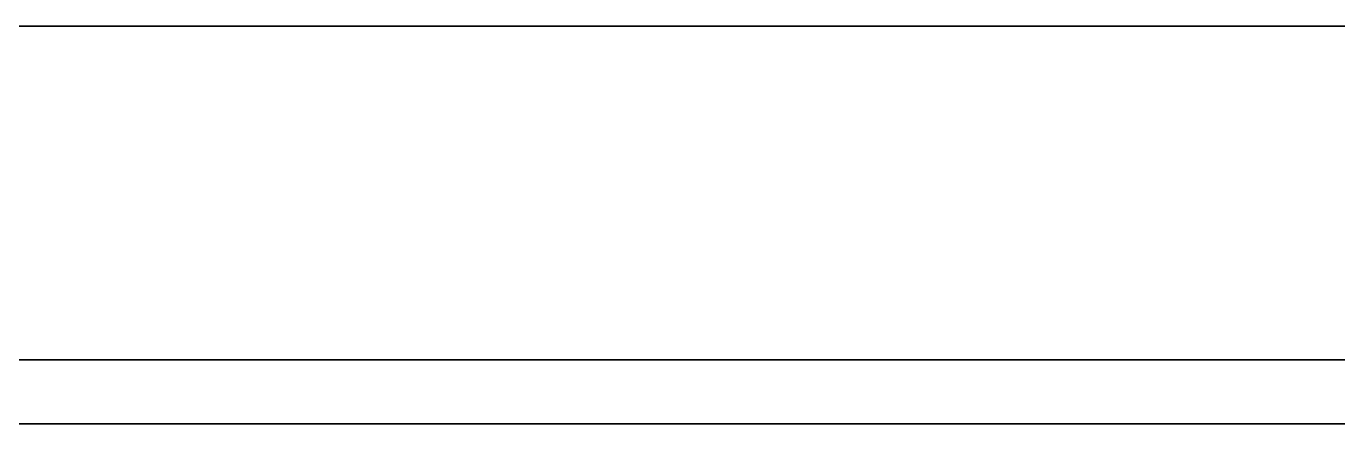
# Model space of a CAD drawing. Header units: millimetres. Extents: x -31 to 149, y -20 to 140.
# Drawn here: x 74.67 to 91.57, y 51.68 to 56.8 of the extents above; entities that cross this region are included whole.
import ezdxf

# ---------------------------------------------------------------- set-up
doc = ezdxf.new("R2010")
doc.units = ezdxf.units.MM
doc.linetypes.add('DASHED', pattern=[1.524, 1.27, -0.254])
doc.layers.add('HIDDEN', color=8, linetype='DASHED')
doc.layers.add('VISIBLE', color=7, linetype='CONTINUOUS')

msp = doc.modelspace()

# ---------------------------------------------------------------- linework, layer by layer
at = {"layer": 'HIDDEN'}
for points in [[(92.12698, 56.8), (91.42857, 56.8), (90.73016, 56.8), (90.03175, 56.8), (89.33333, 56.8), (88.63492, 56.8), (87.93651, 56.8), (87.2381, 56.8), (86.53968, 56.8), (85.84127, 56.8), (85.14286, 56.8), (84.44444, 56.8), (83.74603, 56.8), (83.04762, 56.8), (82.34921, 56.8), (81.65079, 56.8), (80.95238, 56.8), (80.25397, 56.8), (79.55556, 56.8), (78.85714, 56.8), (78.15873, 56.8), (77.46032, 56.8), (76.7619, 56.8), (76.06349, 56.8), (75.36508, 56.8), (74.66667, 56.8), (73.96825, 56.8)], [(92.28571, 56.8), (91.52381, 56.8), (90.7619, 56.8), (90, 56.8), (89.2381, 56.8), (88.47619, 56.8), (87.71429, 56.8), (86.95238, 56.8), (86.19048, 56.8), (85.42857, 56.8), (84.66667, 56.8), (83.90476, 56.8), (83.14286, 56.8), (82.38095, 56.8), (81.61905, 56.8), (80.85714, 56.8), (80.09524, 56.8), (79.33333, 56.8), (78.57143, 56.8), (77.80952, 56.8), (77.04762, 56.8), (76.28571, 56.8), (75.52381, 56.8), (74.7619, 56.8), (74, 56.8)], [(74.31746, 56.8), (74.66667, 56.8), (75.01587, 56.8), (75.36508, 56.8), (75.71429, 56.8), (76.06349, 56.8), (76.4127, 56.8), (76.7619, 56.8), (77.11111, 56.8), (77.46032, 56.8), (77.80952, 56.8), (78.15873, 56.8), (78.50794, 56.8), (78.85714, 56.8), (79.20635, 56.8), (79.55556, 56.8), (79.90476, 56.8), (80.25397, 56.8), (80.60317, 56.8), (80.95238, 56.8), (81.30159, 56.8), (81.65079, 56.8), (82, 56.8)], [(82, 56.8), (82.34921, 56.8), (82.69841, 56.8), (83.04762, 56.8), (83.39683, 56.8), (83.74603, 56.8), (84.09524, 56.8), (84.44444, 56.8), (84.79365, 56.8), (85.14286, 56.8), (85.49206, 56.8), (85.84127, 56.8), (86.19048, 56.8), (86.53968, 56.8), (86.88889, 56.8), (87.2381, 56.8), (87.5873, 56.8), (87.93651, 56.8), (88.28571, 56.8), (88.63492, 56.8), (88.98413, 56.8), (89.33333, 56.8), (89.68254, 56.8), (90.03175, 56.8), (90.38095, 56.8), (90.73016, 56.8), (91.07937, 56.8), (91.42857, 56.8), (91.77778, 56.8)], [(92.12698, 52.5), (91.42857, 52.5), (90.73016, 52.5), (90.03175, 52.5), (89.33333, 52.5), (88.63492, 52.5), (87.93651, 52.5), (87.2381, 52.5), (86.53968, 52.5), (85.84127, 52.5), (85.14286, 52.5), (84.44444, 52.5), (83.74603, 52.5), (83.04762, 52.5), (82.34921, 52.5), (81.65079, 52.5), (80.95238, 52.5), (80.25397, 52.5), (79.55556, 52.5), (78.85714, 52.5), (78.15873, 52.5), (77.46032, 52.5), (76.7619, 52.5), (76.06349, 52.5), (75.36508, 52.5), (74.66667, 52.5), (73.96825, 52.5)], [(74.31746, 52.5), (74.66667, 52.5), (75.01587, 52.5), (75.36508, 52.5), (75.71429, 52.5), (76.06349, 52.5), (76.4127, 52.5), (76.7619, 52.5), (77.11111, 52.5), (77.46032, 52.5), (77.80952, 52.5), (78.15873, 52.5), (78.50794, 52.5), (78.85714, 52.5), (79.20635, 52.5), (79.55556, 52.5), (79.90476, 52.5), (80.25397, 52.5), (80.60317, 52.5), (80.95238, 52.5), (81.30159, 52.5), (81.65079, 52.5), (82, 52.5)], [(91.84278, 52.5), (91.36264, 52.5), (90.8825, 52.5), (90.40237, 52.5), (89.92223, 52.5), (89.4421, 52.5), (88.96196, 52.5), (88.48183, 52.5), (88.00169, 52.5), (87.52156, 52.5), (87.04142, 52.5), (86.56129, 52.5), (86.08115, 52.5), (85.60102, 52.5), (85.12088, 52.5), (84.64074, 52.5), (84.16061, 52.5), (83.68047, 52.5), (83.20034, 52.5), (82.7202, 52.5), (82.24007, 52.5), (81.75993, 52.5), (81.2798, 52.5), (80.79966, 52.5), (80.31953, 52.5), (79.83939, 52.5), (79.35926, 52.5), (78.87912, 52.5), (78.39898, 52.5), (77.91885, 52.5), (77.43871, 52.5), (76.95858, 52.5), (76.47844, 52.5), (75.99831, 52.5), (75.51817, 52.5), (75.03804, 52.5), (74.5579, 52.5)], [(74.5579, 52.5), (74.79797, 52.5), (75.03804, 52.5), (75.2781, 52.5), (75.51817, 52.5), (75.75824, 52.5), (75.99831, 52.5), (76.23838, 52.5), (76.47844, 52.5), (76.71851, 52.5), (76.95858, 52.5), (77.19865, 52.5), (77.43871, 52.5), (77.67878, 52.5), (77.91885, 52.5), (78.15892, 52.5), (78.39898, 52.5), (78.63905, 52.5), (78.87912, 52.5), (79.11919, 52.5), (79.35926, 52.5), (79.59932, 52.5), (79.83939, 52.5), (80.07946, 52.5), (80.31953, 52.5), (80.55959, 52.5), (80.79966, 52.5), (81.03973, 52.5), (81.2798, 52.5), (81.51986, 52.5), (81.75993, 52.5), (82, 52.5)], [(82, 52.5), (82.34921, 52.5), (82.69841, 52.5), (83.04762, 52.5), (83.39683, 52.5), (83.74603, 52.5), (84.09524, 52.5), (84.44444, 52.5), (84.79365, 52.5), (85.14286, 52.5), (85.49206, 52.5), (85.84127, 52.5), (86.19048, 52.5), (86.53968, 52.5), (86.88889, 52.5), (87.2381, 52.5), (87.5873, 52.5), (87.93651, 52.5), (88.28571, 52.5), (88.63492, 52.5), (88.98413, 52.5), (89.33333, 52.5), (89.68254, 52.5), (90.03175, 52.5), (90.38095, 52.5), (90.73016, 52.5), (91.07937, 52.5), (91.42857, 52.5), (91.77778, 52.5)], [(82, 52.5), (82.24007, 52.5), (82.48014, 52.5), (82.7202, 52.5), (82.96027, 52.5), (83.20034, 52.5), (83.44041, 52.5), (83.68047, 52.5), (83.92054, 52.5), (84.16061, 52.5), (84.40068, 52.5), (84.64074, 52.5), (84.88081, 52.5), (85.12088, 52.5), (85.36095, 52.5), (85.60102, 52.5), (85.84108, 52.5), (86.08115, 52.5), (86.32122, 52.5), (86.56129, 52.5), (86.80135, 52.5), (87.04142, 52.5), (87.28149, 52.5), (87.52156, 52.5), (87.76162, 52.5), (88.00169, 52.5), (88.24176, 52.5), (88.48183, 52.5), (88.7219, 52.5), (88.96196, 52.5), (89.20203, 52.5), (89.4421, 52.5), (89.68217, 52.5), (89.92223, 52.5), (90.1623, 52.5), (90.40237, 52.5), (90.64244, 52.5), (90.8825, 52.5), (91.12257, 52.5), (91.36264, 52.5), (91.60271, 52.5)], [(91.76032, 51.67574), (91.30635, 51.67574), (90.85238, 51.67574), (90.39841, 51.67574), (89.94444, 51.67574), (89.49048, 51.67574), (89.03651, 51.67574), (88.58254, 51.67574), (88.12857, 51.67574), (87.6746, 51.67574), (87.22063, 51.67574), (86.76667, 51.67574), (86.3127, 51.67574), (85.85873, 51.67574), (85.40476, 51.67574), (84.95079, 51.67574), (84.49683, 51.67574), (84.04286, 51.67574), (83.58889, 51.67574), (83.13492, 51.67574), (82.68095, 51.67574), (82.22698, 51.67574), (81.77302, 51.67574), (81.31905, 51.67574), (80.86508, 51.67574), (80.41111, 51.67574), (79.95714, 51.67574), (79.50317, 51.67574), (79.04921, 51.67574), (78.59524, 51.67574), (78.14127, 51.67574), (77.6873, 51.67574), (77.23333, 51.67574), (76.77937, 51.67574), (76.3254, 51.67574), (75.87143, 51.67574), (75.41746, 51.67574), (74.96349, 51.67574), (74.50952, 51.67574)], [(74.50952, 51.67574), (74.73651, 51.67574), (74.96349, 51.67574), (75.19048, 51.67574), (75.41746, 51.67574), (75.64444, 51.67574), (75.87143, 51.67574), (76.09841, 51.67574), (76.3254, 51.67574), (76.55238, 51.67574), (76.77937, 51.67574), (77.00635, 51.67574), (77.23333, 51.67574), (77.46032, 51.67574), (77.6873, 51.67574), (77.91429, 51.67574), (78.14127, 51.67574), (78.36825, 51.67574), (78.59524, 51.67574), (78.82222, 51.67574), (79.04921, 51.67574), (79.27619, 51.67574), (79.50317, 51.67574), (79.73016, 51.67574), (79.95714, 51.67574), (80.18413, 51.67574), (80.41111, 51.67574), (80.6381, 51.67574), (80.86508, 51.67574), (81.09206, 51.67574), (81.31905, 51.67574), (81.54603, 51.67574), (81.77302, 51.67574), (82, 51.67574)], [(82, 51.67574), (82.22698, 51.67574), (82.45397, 51.67574), (82.68095, 51.67574), (82.90794, 51.67574), (83.13492, 51.67574), (83.3619, 51.67574), (83.58889, 51.67574), (83.81587, 51.67574), (84.04286, 51.67574), (84.26984, 51.67574), (84.49683, 51.67574), (84.72381, 51.67574), (84.95079, 51.67574), (85.17778, 51.67574), (85.40476, 51.67574), (85.63175, 51.67574), (85.85873, 51.67574), (86.08571, 51.67574), (86.3127, 51.67574), (86.53968, 51.67574), (86.76667, 51.67574), (86.99365, 51.67574), (87.22063, 51.67574), (87.44762, 51.67574), (87.6746, 51.67574), (87.90159, 51.67574), (88.12857, 51.67574), (88.35556, 51.67574), (88.58254, 51.67574), (88.80952, 51.67574), (89.03651, 51.67574), (89.26349, 51.67574), (89.49048, 51.67574), (89.71746, 51.67574), (89.94444, 51.67574), (90.17143, 51.67574), (90.39841, 51.67574), (90.6254, 51.67574), (90.85238, 51.67574), (91.07937, 51.67574), (91.30635, 51.67574), (91.53333, 51.67574), (91.76032, 51.67574)]]:
    msp.add_lwpolyline(points, dxfattribs=at)
at = {"layer": 'VISIBLE'}
for points in [[(74.38095, 56.8), (74.7619, 56.8), (75.14286, 56.8), (75.52381, 56.8), (75.90476, 56.8), (76.28571, 56.8), (76.66667, 56.8), (77.04762, 56.8), (77.42857, 56.8), (77.80952, 56.8), (78.19048, 56.8), (78.57143, 56.8), (78.95238, 56.8), (79.33333, 56.8), (79.71429, 56.8), (80.09524, 56.8), (80.47619, 56.8), (80.85714, 56.8), (81.2381, 56.8), (81.61905, 56.8), (82, 56.8)], [(82, 56.8), (82.38095, 56.8), (82.7619, 56.8), (83.14286, 56.8), (83.52381, 56.8), (83.90476, 56.8), (84.28571, 56.8), (84.66667, 56.8), (85.04762, 56.8), (85.42857, 56.8), (85.80952, 56.8), (86.19048, 56.8), (86.57143, 56.8), (86.95238, 56.8), (87.33333, 56.8), (87.71429, 56.8), (88.09524, 56.8), (88.47619, 56.8), (88.85714, 56.8), (89.2381, 56.8), (89.61905, 56.8), (90, 56.8), (90.38095, 56.8), (90.7619, 56.8), (91.14286, 56.8), (91.52381, 56.8), (91.90476, 56.8)]]:
    msp.add_lwpolyline(points, dxfattribs=at)

doc.saveas('drawing.dxf')
